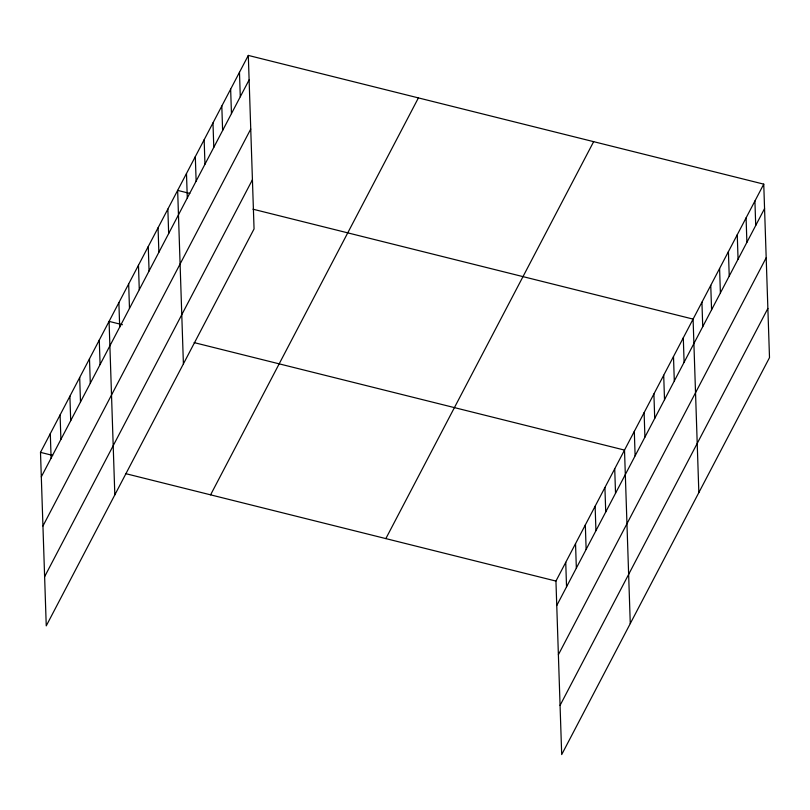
<?xml version="1.0" encoding="UTF-8"?>
<svg xmlns="http://www.w3.org/2000/svg" width="810" height="810" viewBox="0 0 810 810"><rect width="100%" height="100%" fill="white"/><g stroke="black" fill="none" stroke-linecap="round" stroke-linejoin="round"><path stroke-width="1.21" d="M248.305 55.424L254.056 228.926L46.251 625.857L40.5 452.365L248.305 55.424L763.749 184.143L769.5 357.635L561.694 754.576L555.943 581.074L763.749 184.143M41.31 476.827L249.115 79.886M42.94 526.004L250.746 129.063M44.621 576.679L252.426 179.739M210.59 494.839L418.406 97.899M385.843 538.599L593.649 141.669M556.753 605.536L764.559 208.595M558.384 654.713L766.189 257.772M560.064 705.388L767.87 308.448M189.803 193.418L177.653 190.39L183.404 363.882M252.983 209.193L693.087 319.1L698.848 492.591M122.442 324.719L109.077 321.378L114.828 494.869M194.127 342.61L624.51 450.087L630.271 623.578M40.5 452.365L52.65 455.402M125.55 473.607L555.943 581.074M754.91 201.012L755.72 225.464M746.081 217.88L746.891 242.332M737.252 234.748L738.062 259.2M728.413 251.616L729.233 276.078M719.584 268.485L720.394 292.947M710.755 285.353L711.565 309.815M701.926 302.231L702.736 326.683M683.296 337.81L684.106 362.262M673.495 356.522L674.305 380.973M663.704 375.233L664.514 399.694M653.903 393.943L654.713 418.406M644.112 412.665L644.922 437.117M634.311 431.376L635.121 455.827M614.719 468.798L615.529 493.26M604.918 487.509L605.728 511.971M595.127 506.23L595.937 530.682M585.326 524.941L586.136 549.393M575.535 543.652L576.345 568.104M565.734 562.363L566.544 586.815M239.476 72.303L240.286 96.754M230.648 89.171L231.457 113.623M221.808 106.039L222.618 130.491M212.979 122.907L213.789 147.359M204.15 139.776L204.96 164.238M195.311 156.644L196.131 181.106M186.482 173.522L187.292 197.974M167.852 209.101L168.662 233.553M158.061 227.812L158.871 252.264M148.26 246.523L149.07 270.986M138.469 265.234L139.279 289.697M128.668 283.956L129.478 308.408M118.878 302.667L119.688 327.118M99.276 340.089L100.096 364.541M89.485 358.8L90.295 383.262M79.684 377.511L80.494 401.973M69.893 396.232L70.703 420.684M60.092 414.943L60.902 439.395M50.301 433.654L51.111 458.106"/></g></svg>
